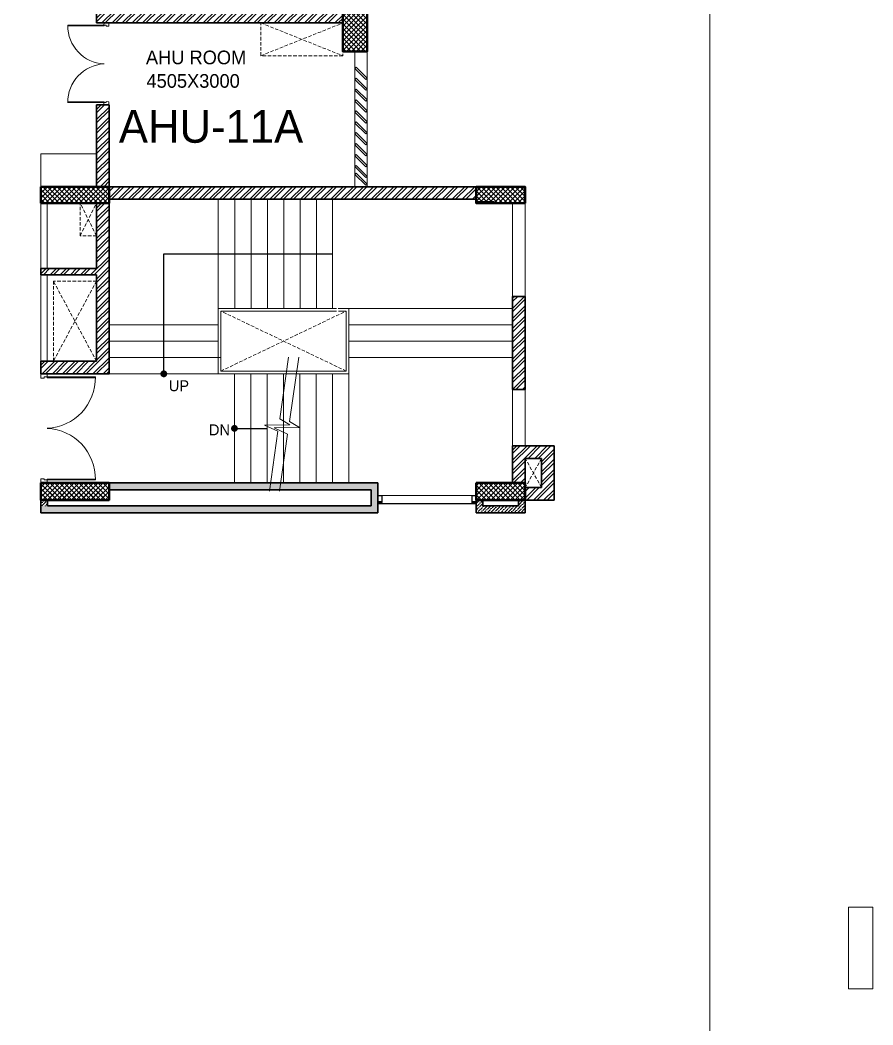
# Model space of a CAD drawing. Header units: millimetres. Extents: x 8275 to 147087, y -297470 to -191881.
# Drawn here: x 130400 to 146037, y -226172 to -207756 of the extents above; entities that cross this region are included whole.
import ezdxf

# ---------------------------------------------------------------- set-up
doc = ezdxf.new("R2010")
doc.units = ezdxf.units.MM
doc.header["$LTSCALE"] = 250
doc.header["$MEASUREMENT"] = 0
doc.linetypes.add('HIDDEN', pattern=[0.375, 0.25, -0.125])
for name, color, linetype, lineweight in [('col', 6, 'Continuous', 40), ('door', 35, 'Continuous', 13), ('ele', 51, 'Continuous', 18), ('furniture', 5, 'Continuous', 15), ('hatch', 9, 'Continuous', 0), ('hidden', 153, 'HIDDEN', 13), ('stairs', 2, 'Continuous', 5), ('text', 7, 'Continuous', 9), ('wall', 1, 'Continuous', 30), ('win', 4, 'Continuous', 20)]:
    doc.layers.add(name, color=color, linetype=linetype, lineweight=lineweight)
doc.layers.add('FUR', color=140, linetype='Continuous')
doc.styles.get("Standard").update_dxf_attribs({"font": 'GOTHIC.TTF', "height": 100})
pattern_1 = [(45, (-2190690.936, -138326.664), (23.20194126, 85.0737846), [109.375, -21.875, 0, -21.875])]
pattern_2 = [(45, (-5321272.86, -138549.74), (-92.807765, 92.807765), []), (45, (-5321210.98, -138549.74), (-92.807765, 92.807765), [])]
pattern_3 = [(45, (-2190690.94, -138326.66), (-92.807765, 92.807765), []), (45, (-2190629.06, -138326.66), (-92.807765, 92.807765), [])]

# ---------------------------------------------------------------- blocks, each defined once
blk = doc.blocks.new('A$C157F7572')
at = {"layer": 'hatch'}
h = blk.add_hatch(dxfattribs=at)
h.set_pattern_fill('ANSI37', color=256, scale=500)
h.paths.add_polyline_path([(-1780, 16811), (-1780, 17561), (-2230, 17561), (-2230, 16811)])
h = blk.add_hatch(dxfattribs=at)
h.set_pattern_fill('ANSI37', color=256, scale=500)
h.paths.add_polyline_path([(-6515, 14331), (-7765, 14331), (-7765, 14031), (-6515, 14031)])
h = blk.add_hatch(dxfattribs=at)
h.set_pattern_fill('ANSI37', color=256, scale=500)
h.paths.add_polyline_path([(1115, 14331), (215, 14331), (215, 14031), (1115, 14031)])
h = blk.add_hatch(dxfattribs=at)
h.set_pattern_fill('ANSI37', color=256, scale=500)
h.paths.add_polyline_path([(-6515, 8901), (-7765, 8901), (-7765, 8601), (-6515, 8601)])
h = blk.add_hatch(dxfattribs=at)
h.set_pattern_fill('ANSI37', color=256, scale=500)
h.paths.add_polyline_path([(-7765, 8901), (-7765, 8586), (-6515, 8586), (-6515, 8901)])
h = blk.add_hatch(dxfattribs=at)
h.set_pattern_fill('ANSI37', color=256, scale=500)
h.paths.add_polyline_path([(1115, 8901), (215, 8901), (215, 8586), (1115, 8586)])
at = {"layer": 'col'}
for p, q in [((-7765, 14031, 13625), (-7765, 14331, 13625)), ((-7765, 14331, 13625), (-6515, 14331, 13625)), ((-6515, 14331, 13625), (-6515, 14031, 13625)), ((-6515, 14031, 13625), (-7765, 14031, 13625))]:
    blk.add_line(p, q, dxfattribs=at)
for points, elevation in [([(-1780, 17561), (-2230, 17561), (-2230, 16811), (-1780, 16811)], 8962), ([(215, 14331), (215, 14031), (1115, 14031), (1115, 14331)], 10367), ([(-7765, 8901), (-6515, 8901), (-6515, 8586), (-7765, 8586)], -28376), ([(-7765, 8901), (-6515, 8901), (-6515, 8586), (-7765, 8586)], -20368), ([(215, 8901), (215, 8586), (1115, 8586), (1115, 8901)], -29559), ([(215, 8901), (215, 8586), (1115, 8586), (1115, 8901)], -20368)]:
    blk.add_lwpolyline(points, close=True, dxfattribs=dict(at, elevation=elevation))
at = {"layer": 'col', "elevation": 2362}
blk.add_lwpolyline([(244, 14045), (544, 14045)], dxfattribs=at)
blk = doc.blocks.new('DRDR')
at = {"lineweight": 18, "ltscale": 0.1}
for p, q in [((4811214, 8332972), (4811219, 8333059)), ((4811214, 8332972), (4811255, 8332969)), ((4811219, 8333059), (4811277, 8333056)), ((4811255, 8332969), (4811221, 8332307)), ((4811268, 8332969), (4811234, 8332306)), ((4811255, 8332969), (4811257, 8333010)), ((4811268, 8332969), (4811255, 8332969)), ((4811257, 8333010), (4811275, 8333009)), ((4811277, 8333056), (4811275, 8333009)), ((4812659, 8332984), (4812656, 8332937)), ((4812674, 8332936), (4812656, 8332937)), ((4812717, 8332981), (4812659, 8332984)), ((4812672, 8332895), (4812674, 8332936)), ((4812712, 8332893), (4812717, 8332981)), ((4812659, 8332896), (4812624, 8332233)), ((4812672, 8332895), (4812637, 8332233)), ((4812672, 8332895), (4812659, 8332896)), ((4812712, 8332893), (4812672, 8332895))]:
    blk.add_line(p, q, dxfattribs=at)
blk.add_ellipse((4811270, 8332997), major_axis=(-685, -126), ratio=0.993607, start_param=1.318294, end_param=2.867114, dxfattribs=at)
at = {"lineweight": 18, "ltscale": 0.1, "extrusion": (0, 0, -1)}
blk.add_ellipse((4812660, 8332925), major_axis=(668, -196), ratio=0.993607, start_param=1.318294, end_param=2.867114, dxfattribs=at)

msp = doc.modelspace()

# ---------------------------------------------------------------- hatches: boundary and pattern name
at = {"layer": 'hatch'}
h = msp.add_hatch(dxfattribs=at)
h.set_pattern_fill('ANSI32', color=256, scale=350, angle=360, style=0)
h.set_pattern_definition(pattern_2)
h.paths.add_polyline_path([(131801, -207579), (136316, -207579), (136316, -207809), (131801, -207809)])
h = msp.add_hatch(dxfattribs=at)
h.set_pattern_fill('ANSI32', color=256, scale=350, angle=360, style=0)
h.set_pattern_definition(pattern_2)
h.paths.add_polyline_path([(131801, -209309), (132031, -209309), (132031, -210809), (131801, -210809)])
h = msp.add_hatch(dxfattribs=at)
h.set_pattern_fill('ANSI32', color=256, scale=350, angle=360, style=0)
h.set_pattern_definition(pattern_2)
h.paths.add_polyline_path([(132031, -210809), (138761, -210809), (138761, -211039), (132031, -211039)])
h = msp.add_hatch(dxfattribs=at)
h.set_pattern_fill('ANSI32', color=256, scale=350, angle=360, style=0)
h.set_pattern_definition(pattern_3)
h.paths.add_polyline_path([(130781, -214239), (130781, -214009), (131801, -214009), (131801, -212424), (130781, -212424), (130781, -212309), (131801, -212309), (131801, -211109), (132031, -211109), (132031, -214239)])
h = msp.add_hatch(dxfattribs=at)
h.set_pattern_fill('ANSI32', color=256, scale=350, angle=360, style=0)
h.set_pattern_definition(pattern_3)
h.paths.add_polyline_path([(139431, -212819), (139661, -212819), (139661, -214529), (139431, -214529)])
h = msp.add_hatch(dxfattribs=at)
h.set_pattern_fill('ANSI32', color=256, scale=350, angle=360, style=0)
h.set_pattern_definition(pattern_3)
h.paths.add_polyline_path([(139661, -216239), (139431, -216239), (139431, -215559), (140191, -215559), (140191, -216554), (139662, -216554), (139661, -216324), (139961, -216324), (139961, -215789), (139661, -215789)])
h = msp.add_hatch(dxfattribs=at)
h.set_pattern_fill('ANSI36', color=256, scale=350, style=0)
h.set_pattern_definition(pattern_1)
h.paths.add_polyline_path([(132031, -216364), (132031, -216239), (136961, -216239), (136961, -216784), (130781, -216784), (130781, -216659), (136836, -216659), (136836, -216364)])
h = msp.add_hatch(dxfattribs=at)
h.set_pattern_fill('ANSI36', color=256, scale=350, style=0)
h.set_pattern_definition(pattern_1)
h.paths.add_polyline_path([(130896, -216554), (130781, -216554), (130781, -216659), (130896, -216659)])
h.paths.add_polyline_path([(130906, -216554), (130896, -216554), (130896, -216659), (130906, -216659)])
h = msp.add_hatch(dxfattribs=at)
h.set_pattern_fill('ANSI36', color=256, scale=350, style=0)
h.set_pattern_definition(pattern_1)
h.paths.add_polyline_path([(139661, -216554), (139536, -216554), (139536, -216659), (138886, -216659), (138886, -216554), (138761, -216554), (138761, -216784), (139661, -216784)])
at = {"layer": 'win'}
h = msp.add_hatch(dxfattribs=at)
h.set_pattern_fill('AR-HBONE', color=256, scale=0.411184, angle=180, style=0)
h.set_pattern_definition([(225, (294718.8702, -163913.209), (-1e-10, -2.326009149), [4.934210527, -1.64473684]), (315, (294717.7072, -163914.372), (-1e-10, -2.326009149), [4.934210527, -1.64473684])])
h.paths.add_polyline_path([(136967, -216596), (136967, -216598), (136972, -216598), (136972, -216596)], flags=16)
h.paths.add_polyline_path([(137031, -216596), (137031, -216598), (137026, -216598), (137026, -216596)], flags=16)
edge = h.paths.add_edge_path()
edge.add_arc((136977, -216610), 0.685, 180, 360, ccw=False)
edge.add_arc((136976, -216610), 0.685, 180, 360, ccw=False)
edge.add_arc((136974, -216610), 0.685, 180, 360, ccw=False)
edge.add_arc((136973, -216610), 0.685, -180, 0, ccw=False)
edge.add_arc((136971, -216610), 0.685, -180, 0, ccw=False)
edge.add_arc((136970, -216610), 0.685, 180, 360, ccw=False)
edge.add_arc((136969, -216610), 0.685, 180, 360, ccw=False)
edge.add_arc((136967, -216610), 0.685, -180, 0, ccw=False)
edge.add_arc((136966, -216610), 0.685, 180, 360, ccw=False)
edge.add_arc((136965, -216610), 0.685, -180, 0, ccw=False)
edge.add_arc((136963, -216610), 0.685, 180, 360, ccw=False)
edge.add_arc((136962, -216610), 0.685, -180, 0, ccw=False)
edge.add_line((136961, -216610), (136961, -216598))
edge.add_line((136961, -216598), (136965, -216598))
edge.add_line((136965, -216598), (136965, -216596))
edge.add_line((136965, -216596), (136963, -216596))
edge.add_line((136963, -216596), (136965, -216592))
edge.add_line((136965, -216592), (136974, -216592))
edge.add_line((136974, -216592), (136976, -216596))
edge.add_line((136976, -216596), (136974, -216596))
edge.add_line((136974, -216596), (136974, -216598))
edge.add_line((136974, -216598), (136978, -216598))
edge.add_line((136978, -216598), (136978, -216610))
edge.add_arc((137021, -216610), 0.685, 180, 360)
edge.add_arc((137022, -216610), 0.685, 180, 360)
edge.add_arc((137023, -216610), 0.685, 180, 360)
edge.add_arc((137025, -216610), 0.685, 180, 360)
edge.add_arc((137026, -216610), 0.685, 180, 360)
edge.add_arc((137028, -216610), 0.685, 180, 360)
edge.add_arc((137029, -216610), 0.685, 180, 360)
edge.add_arc((137030, -216610), 0.685, 180, 360)
edge.add_arc((137032, -216610), 0.685, 180, 360)
edge.add_arc((137033, -216610), 0.685, 180, 360)
edge.add_arc((137034, -216610), 0.685, 180, 360)
edge.add_arc((137036, -216610), 0.685, 180, 360)
edge.add_line((137036, -216610), (137036, -216598))
edge.add_line((137036, -216598), (137033, -216598))
edge.add_line((137033, -216598), (137033, -216596))
edge.add_line((137033, -216596), (137034, -216596))
edge.add_line((137034, -216596), (137033, -216592))
edge.add_line((137033, -216592), (137024, -216592))
edge.add_line((137024, -216592), (137022, -216596))
edge.add_line((137022, -216596), (137024, -216596))
edge.add_line((137024, -216596), (137024, -216598))
edge.add_line((137024, -216598), (137020, -216598))
edge.add_line((137020, -216598), (137020, -216610))
h = msp.add_hatch(dxfattribs=at)
h.set_pattern_fill('AR-HBONE', color=256, scale=0.411184, angle=180, style=0)
h.set_pattern_definition([(225, (296443.4864, -163913.1752), (-1e-10, -2.326009149), [4.934210527, -1.64473684]), (315, (296442.3234, -163914.3382), (-1e-10, -2.326009149), [4.934210527, -1.64473684])])
h.paths.add_polyline_path([(138691, -216596), (138691, -216598), (138697, -216598), (138697, -216596)], flags=16)
h.paths.add_polyline_path([(138756, -216596), (138756, -216598), (138750, -216598), (138750, -216596)], flags=16)
edge = h.paths.add_edge_path()
edge.add_arc((138702, -216610), 0.685, 180, 360, ccw=False)
edge.add_arc((138700, -216610), 0.685, 180, 360, ccw=False)
edge.add_arc((138699, -216610), 0.685, 180, 360, ccw=False)
edge.add_arc((138697, -216610), 0.685, -180, 0, ccw=False)
edge.add_arc((138696, -216610), 0.685, -180, 0, ccw=False)
edge.add_arc((138695, -216610), 0.685, 180, 360, ccw=False)
edge.add_arc((138693, -216610), 0.685, 180, 360, ccw=False)
edge.add_arc((138692, -216610), 0.685, -180, 0, ccw=False)
edge.add_arc((138691, -216610), 0.685, 180, 360, ccw=False)
edge.add_arc((138689, -216610), 0.685, -180, 0, ccw=False)
edge.add_arc((138688, -216610), 0.685, 180, 360, ccw=False)
edge.add_arc((138686, -216610), 0.685, -180, 0, ccw=False)
edge.add_line((138686, -216610), (138686, -216598))
edge.add_line((138686, -216598), (138690, -216598))
edge.add_line((138690, -216598), (138690, -216596))
edge.add_line((138690, -216596), (138688, -216596))
edge.add_line((138688, -216596), (138690, -216592))
edge.add_line((138690, -216592), (138698, -216592))
edge.add_line((138698, -216592), (138700, -216596))
edge.add_line((138700, -216596), (138698, -216596))
edge.add_line((138698, -216596), (138698, -216598))
edge.add_line((138698, -216598), (138702, -216598))
edge.add_line((138702, -216598), (138702, -216610))
edge.add_arc((138745, -216610), 0.685, 180, 360)
edge.add_arc((138747, -216610), 0.685, 180, 360)
edge.add_arc((138748, -216610), 0.685, 180, 360)
edge.add_arc((138749, -216610), 0.685, 180, 360)
edge.add_arc((138751, -216610), 0.685, 180, 360)
edge.add_arc((138752, -216610), 0.685, 180, 360)
edge.add_arc((138754, -216610), 0.685, 180, 360)
edge.add_arc((138755, -216610), 0.685, 180, 360)
edge.add_arc((138756, -216610), 0.685, 180, 360)
edge.add_arc((138758, -216610), 0.685, 180, 360)
edge.add_arc((138759, -216610), 0.685, 180, 360)
edge.add_arc((138760, -216610), 0.685, 180, 360)
edge.add_line((138761, -216610), (138761, -216598))
edge.add_line((138761, -216598), (138757, -216598))
edge.add_line((138757, -216598), (138757, -216596))
edge.add_line((138757, -216596), (138759, -216596))
edge.add_line((138759, -216596), (138757, -216592))
edge.add_line((138757, -216592), (138748, -216592))
edge.add_line((138748, -216592), (138747, -216596))
edge.add_line((138747, -216596), (138748, -216596))
edge.add_line((138748, -216596), (138748, -216598))
edge.add_line((138748, -216598), (138745, -216598))
edge.add_line((138745, -216598), (138745, -216610))

# ---------------------------------------------------------------- linework, layer by layer
at = {"elevation": -27228}
for points in [[(133035, -214208), (133035, -212039), (136131, -212039)], [(134331, -215239), (134931, -215239)]]:
    msp.add_lwpolyline(points, dxfattribs=at)
at = {"layer": 'ele'}
for p, q in [((130781, -210209, -17722), (130781, -210809, -17722)), ((130781, -212309, -27228), (130781, -211109, -27228)), ((130896, -212309, -27228), (130896, -211109, -27228)), ((139431, -212819, -27228), (139431, -211109, -16861)), ((139661, -211109, -21609), (139661, -212819, -27228)), ((130781, -214009, -27228), (130781, -212424, -27228)), ((130896, -214009, -27228), (130896, -212424, -27228)), ((139431, -214529, -27228), (139431, -215559, -18038)), ((139661, -214529, -18038), (139661, -215559, -18038))]:
    msp.add_line(p, q, dxfattribs=at)
at = {"layer": 'ele', "elevation": -57449}
msp.add_lwpolyline([(130781, -210209), (131801, -210209)], dxfattribs=at)
at = {"layer": 'furniture'}
msp.add_lwpolyline([(146037, -225512), (145587, -225512), (145587, -224013), (146037, -224013)], close=True, dxfattribs=at)
at = {"layer": 'hidden'}
for p, q in [((134816, -207809, -27228), (136316, -208409, -27228)), ((134816, -208409, -27228), (136316, -207809, -27228)), ((131501, -211709, -27228), (131801, -211109, -27228)), ((131801, -211709, -27228), (131501, -211109, -27228)), ((131801, -214009, -38494), (131011, -212539, 2394)), ((131801, -212539, 6838), (131011, -214009, -8872)), ((134081, -214189, -27228), (136381, -213089, -27228)), ((136381, -214189, -27228), (134081, -213089, -27228)), ((139961, -216324, -38406), (139661, -215789, -18038)), ((139961, -215789, -18038), (139661, -216324, -38406))]:
    msp.add_line(p, q, dxfattribs=at)
for points, elevation in [([(134816, -207809), (136316, -207809), (136316, -208409), (134816, -208409)], -44611), ([(131501, -211109), (131801, -211109), (131801, -211709), (131501, -211709)], -43241), ([(131011, -214009), (131801, -214009), (131801, -212539), (131011, -212539)], -27228)]:
    msp.add_lwpolyline(points, close=True, dxfattribs=dict(at, elevation=elevation))
at = {"layer": 'stairs'}
for p, q in [((136536, -208329, -27228), (136536, -210809, -27228)), ((136766, -208329, -27228), (136766, -210809, -27228)), ((134031, -213039, -27228), (134031, -211039, -27228)), ((134338, -213039, -27228), (134338, -211039, -27228)), ((134638, -213039, -27228), (134638, -211039, -27228)), ((134938, -213039, -27228), (134938, -211039, -27228)), ((135238, -213039, -27228), (135238, -211039, -27228)), ((135538, -213039, -27228), (135538, -211039, -27228)), ((135838, -213039, -27228), (135838, -211039, -27228)), ((136131, -213039, -27228), (136131, -211039, -27228)), ((134031, -213339, -27228), (132040, -213339, -27228)), ((136431, -213339, -27228), (139431, -213339, -27228)), ((134031, -213639, -27228), (132040, -213639, -27228)), ((136431, -213639, -27228), (139431, -213639, -27228)), ((134031, -213939, -27228), (132040, -213939, -27228)), ((134031, -213939, -27228), (134081, -213939, -27228)), ((136431, -213939, -27228), (139431, -213939, -27228)), ((134031, -214239, -27228), (132031, -214239, -27228)), ((134331, -214239, -27228), (134331, -216239, -27228)), ((134631, -214239, -27228), (134631, -216239, -27228)), ((134931, -214239, -27228), (134931, -216239, -27228)), ((135231, -214239, -27228), (135231, -216239, -27228)), ((135531, -214239, -27228), (135531, -216239, -27228)), ((135831, -214239, -27228), (135831, -216239, -27228)), ((136131, -214239, -27228), (136131, -216239, -27228)), ((136431, -214239, -27228), (136431, -216239, -27228))]:
    msp.add_line(p, q, dxfattribs=at)
at = {"layer": 'stairs', "extrusion": (0.046989, -1.01932e-10, 0.998895)}
msp.add_line((136431, -213039, -27228), (139431, -213039, -27228), dxfattribs=at)
at = {"layer": 'stairs', "elevation": -43241}
for points in [[(136764, -208820), (136740, -208843), (136539, -208642), (136563, -208619)], [(136764, -209020), (136740, -209043), (136539, -208842), (136563, -208819)], [(136764, -209220), (136740, -209243), (136539, -209042), (136563, -209019)], [(136764, -209420), (136740, -209443), (136539, -209242), (136563, -209219)], [(136764, -209620), (136740, -209643), (136539, -209442), (136563, -209419)], [(136764, -209820), (136740, -209843), (136539, -209642), (136563, -209619)], [(136764, -210020), (136740, -210043), (136539, -209842), (136563, -209819)], [(136764, -210220), (136740, -210243), (136539, -210042), (136563, -210019)], [(136764, -210420), (136740, -210443), (136539, -210242), (136563, -210219)], [(136764, -210620), (136740, -210643), (136539, -210442), (136563, -210419)], [(136764, -210760), (136740, -210784), (136539, -210583), (136563, -210559)]]:
    msp.add_lwpolyline(points, close=True, dxfattribs=at)
at = {"layer": 'stairs', "elevation": -27228}
for points in [[(136230, -213039), (136431, -213039), (136431, -214239), (134031, -214239), (134031, -213039), (136204, -213039)], [(136237, -213089), (136381, -213089), (136381, -214189), (134081, -214189), (134081, -213089), (136204, -213089)], [(134971, -216392), (135129, -215292), (134883, -215179), (135344, -215172), (135162, -215064), (135324, -213932)], [(135156, -216392), (135306, -215343), (135061, -215230), (135522, -215223), (135339, -215114), (135509, -213932)]]:
    msp.add_lwpolyline(points, dxfattribs=at)
at = {"layer": 'text', "linetype": 'ByBlock', "ltscale": 100, "elevation": -15927}
msp.add_lwpolyline([(8275, -191881), (143047, -191881), (143047, -227229), (8275, -227229)], close=True, dxfattribs=at)
at = {"layer": 'text', "const_width": 62.6, "elevation": -27228}
for points in [[(133004, -214239, 1), (133067, -214239, 1)], [(134300, -215239, 1), (134362, -215239, 1)]]:
    msp.add_lwpolyline(points, format="xyb", close=True, dxfattribs=at)
at = {"layer": 'text'}
for points in [[(136131, -212039, -27226), (135938, -211881, -27226), (135906, -211938, -27226), (136131, -212039, -27226)], [(136131, -212039, -27226), (135938, -212197, -27226), (135906, -212140, -27226), (136131, -212039, -27226)], [(134931, -215239, -27228), (134738, -215081, -27228), (134706, -215138, -27228), (134931, -215239, -27228)], [(134931, -215239, -27228), (134738, -215397, -27228), (134706, -215340, -27228), (134931, -215239, -27228)]]:
    msp.add_solid(points, dxfattribs=at)
at = {"layer": 'wall'}
for p, q in [((131801, -207579, -27228), (131801, -207809, -27228)), ((131801, -211109, -27228), (131801, -212309, -27228)), ((132031, -211109, -27228), (132031, -214239, -27228)), ((131801, -212309, -27228), (130781, -212309, -27228)), ((130781, -212309, -27228), (130781, -212424, -27228)), ((131801, -212424, -27228), (130781, -212424, -27228)), ((131801, -212424, -27228), (131801, -214009, -27228)), ((139661, -212819, -27228), (139431, -212819, -27228)), ((139431, -214529, -27228), (139661, -214529, -18038)), ((139431, -216239, -18038), (139431, -215559, -18038)), ((139431, -215559, -18038), (140191, -215559, -18038)), ((140191, -215559, -9279), (140191, -216554, -47164)), ((139661, -215789, -18038), (139961, -215789, -18038)), ((139661, -216239, -56787), (139661, -215789, -18038)), ((139961, -215789, -18038), (139961, -216324, -38406)), ((136836, -216364, -27228), (136836, -216659, -27228)), ((136961, -216239, -27228), (136961, -216784, -27228)), ((139961, -216324, -38406), (139661, -216324, -47596)), ((130781, -216554, -27228), (130781, -216784, -27228)), ((130906, -216659, -27228), (130906, -216554, -47596)), ((138761, -216554, -56787), (138761, -216784, -27228)), ((138886, -216554, -56787), (138886, -216659, -43285)), ((139536, -216554, -47596), (139536, -216659, -38293)), ((139661, -216554, -47596), (139661, -216784, -27228)), ((140191, -216554, -31360), (139661, -216554, -47596)), ((138886, -216659, -27228), (139536, -216659, -27228)), ((138761, -216784, -27228), (139661, -216784, -27228))]:
    msp.add_line(p, q, dxfattribs=at)
at = {"layer": 'wall', "extrusion": (0.046989, -1.58447e-06, 0.998895)}
for p, q in [((131801, -207809, -27228), (136316, -207809, -27228)), ((131801, -209309, -27228), (131801, -210809, -27228)), ((131801, -209309, -27228), (132031, -209309, -27228)), ((132031, -209309, -27228), (132031, -210809, -27228))]:
    msp.add_line(p, q, dxfattribs=at)
at = {"layer": 'wall', "extrusion": (0.046989, -1.01932e-10, 0.998895)}
for p, q in [((138761, -210809, -27228), (132031, -210809, -27228)), ((132031, -211039, -27228), (138761, -211039, -27228)), ((139431, -214529, -27228), (139431, -212819, -27228)), ((139661, -212819, -27228), (139661, -214529, -27228)), ((130781, -214009, -27228), (130781, -214239, -27228)), ((131801, -214009, -27228), (130781, -214009, -27228)), ((132031, -214239, -27228), (130781, -214239, -27228)), ((136961, -216239, -27228), (132031, -216239, -27228)), ((136836, -216364, -27228), (132031, -216364, -27228)), ((136836, -216659, -27228), (130906, -216659, -27228)), ((136961, -216784, -27228), (130781, -216784, -27228))]:
    msp.add_line(p, q, dxfattribs=at)
at = {"layer": 'win'}
for p, q in [((138761, -216469, -37317), (136961, -216469, -37317)), ((138686, -216469, -37317), (137037, -216469, -37317)), ((136961, -216613, -37317), (138761, -216613, -37317)), ((138761, -216614, -37317), (136961, -216614, -37317)), ((138761, -216615, -37317), (136961, -216615, -37317)), ((138761, -216616, -37317), (136961, -216616, -37317)), ((138761, -216617, -37317), (136961, -216617, -37317)), ((138761, -216618, -37317), (136961, -216618, -37317)), ((138761, -216619, -37317), (136961, -216619, -37317)), ((136988, -216611, -37317), (136989, -216612, -37317)), ((136989, -216618, -37317), (136988, -216619, -37317)), ((136989, -216612, -37317), (136989, -216618, -37317)), ((137010, -216611, -37317), (137008, -216612, -37317)), ((137008, -216612, -37317), (137008, -216618, -37317)), ((137008, -216618, -37317), (137010, -216619, -37317)), ((138712, -216611, -37317), (138714, -216612, -37317)), ((138714, -216618, -37317), (138712, -216619, -37317)), ((138714, -216612, -37317), (138714, -216618, -37317)), ((138734, -216611, -37317), (138733, -216612, -37317)), ((138733, -216612, -37317), (138733, -216618, -37317)), ((138733, -216618, -37317), (138734, -216619, -37317))]:
    msp.add_line(p, q, dxfattribs=at)
for points, elevation in [([(137002, -216607), (137002, -216608), (137002, -216608), (137002, -216611), (137002, -216611), (137002, -216612), (137002, -216615), (137002, -216615, 0.960671), (137006, -216615), (137006, -216603, 0.198912), (137005, -216601), (137002, -216597, -0.198912), (137001, -216596), (137001, -216580), (137031, -216580, -0.414214), (137034, -216582), (137034, -216586, -0.414214), (137031, -216589), (137023, -216589, 0.414214), (137020, -216591), (137020, -216598), (137024, -216598), (137024, -216596), (137022, -216596), (137022, -216592), (137034, -216592), (137034, -216596), (137033, -216596), (137033, -216598), (137037, -216598), (137037, -216469), (136961, -216469), (136961, -216598), (136965, -216598), (136965, -216596), (136963, -216596), (136963, -216592), (136976, -216592), (136976, -216596), (136974, -216596), (136974, -216598), (136978, -216598), (136978, -216591, 0.414214), (136975, -216589), (136966, -216589, -0.414214), (136964, -216586), (136964, -216582, -0.414214), (136966, -216580), (136997, -216580), (136997, -216596, -0.198912), (136996, -216597), (136993, -216601, 0.198912), (136992, -216603), (136992, -216615, 0.960671), (136996, -216615), (136996, -216615), (136996, -216612), (136996, -216611), (136996, -216611), (136996, -216608), (136996, -216608), (136996, -216607), (136996, -216604), (136996, -216604), (136999, -216601), (137002, -216604), (137002, -216604)], -47705), ([(138726, -216607), (138727, -216608), (138726, -216608), (138726, -216611), (138727, -216611), (138726, -216612), (138726, -216615), (138727, -216615, 0.960671), (138730, -216615), (138730, -216603, 0.198912), (138730, -216601), (138726, -216597, -0.198912), (138726, -216596), (138726, -216580), (138756, -216580, -0.414214), (138758, -216582), (138758, -216586, -0.414214), (138756, -216589), (138747, -216589, 0.414214), (138745, -216591), (138745, -216598), (138749, -216598), (138749, -216596), (138747, -216596), (138747, -216592), (138759, -216592), (138759, -216596), (138757, -216596), (138757, -216598), (138761, -216598), (138761, -216469), (138686, -216469), (138686, -216598), (138690, -216598), (138690, -216596), (138688, -216596), (138688, -216592), (138700, -216592), (138700, -216596), (138698, -216596), (138698, -216598), (138702, -216598), (138702, -216591, 0.414214), (138700, -216589), (138691, -216589, -0.414214), (138689, -216586), (138689, -216582, -0.414214), (138691, -216580), (138721, -216580), (138721, -216596, -0.198912), (138721, -216597), (138717, -216601, 0.198912), (138717, -216603), (138717, -216615, 0.960671), (138720, -216615), (138721, -216615), (138721, -216612), (138720, -216611), (138721, -216611), (138721, -216608), (138720, -216608), (138721, -216607), (138721, -216604), (138720, -216604), (138723, -216600), (138727, -216604), (138726, -216604)], -50963)]:
    msp.add_lwpolyline(points, format="xyb", close=True, dxfattribs=dict(at, elevation=elevation))
for points, elevation in [([(136964, -216475), (136964, -216577), (137034, -216577), (137034, -216475)], -47705), ([(138689, -216475), (138689, -216577), (138758, -216577), (138758, -216475)], -50963), ([(136967, -216596), (136967, -216598), (136972, -216598), (136972, -216596)], -47705), ([(137031, -216596), (137031, -216598), (137026, -216598), (137026, -216596)], -47705), ([(138691, -216596), (138691, -216598), (138697, -216598), (138697, -216596)], -50963), ([(138756, -216596), (138756, -216598), (138750, -216598), (138750, -216596)], -50963)]:
    msp.add_lwpolyline(points, close=True, dxfattribs=dict(at, elevation=elevation))
at = {"layer": 'win', "elevation": -50963}
for points in [[(136978, -216610, -1), (136976, -216610, -1), (136975, -216610, -1), (136974, -216610, -1), (136972, -216610, -1), (136971, -216610, -1), (136969, -216610, -1), (136968, -216610, -1), (136967, -216610, -1), (136965, -216610, -1), (136964, -216610, -1), (136963, -216610, -1), (136961, -216610), (136961, -216598), (136965, -216598), (136965, -216596), (136963, -216596), (136965, -216592), (136974, -216592), (136976, -216596), (136974, -216596), (136974, -216598), (136978, -216598), (136978, -216610)], [(137020, -216610, 1), (137021, -216610, 1), (137023, -216610, 1), (137024, -216610, 1), (137026, -216610, 1), (137027, -216610, 1), (137028, -216610, 1), (137030, -216610, 1), (137031, -216610, 1), (137032, -216610, 1), (137034, -216610, 1), (137035, -216610, 1), (137036, -216610), (137036, -216598), (137033, -216598), (137033, -216596), (137034, -216596), (137033, -216592), (137024, -216592), (137022, -216596), (137024, -216596), (137024, -216598), (137020, -216598), (137020, -216610)], [(138702, -216610, -1), (138701, -216610, -1), (138700, -216610, -1), (138698, -216610, -1), (138697, -216610, -1), (138695, -216610, -1), (138694, -216610, -1), (138693, -216610, -1), (138691, -216610, -1), (138690, -216610, -1), (138689, -216610, -1), (138687, -216610, -1), (138686, -216610), (138686, -216598), (138690, -216598), (138690, -216596), (138688, -216596), (138690, -216592), (138698, -216592), (138700, -216596), (138698, -216596), (138698, -216598), (138702, -216598), (138702, -216610)], [(138745, -216610, 1), (138746, -216610, 1), (138747, -216610, 1), (138749, -216610, 1), (138750, -216610, 1), (138751, -216610, 1), (138753, -216610, 1), (138754, -216610, 1), (138756, -216610, 1), (138757, -216610, 1), (138758, -216610, 1), (138760, -216610, 1), (138761, -216610), (138761, -216598), (138757, -216598), (138757, -216596), (138759, -216596), (138757, -216592), (138748, -216592), (138747, -216596), (138748, -216596), (138748, -216598), (138745, -216598), (138745, -216610)]]:
    msp.add_lwpolyline(points, format="xyb", dxfattribs=at)
at = {"layer": 'win'}
for centre, radius, start, end in [((136999, -216674, -50963), 56, 78.7142, 101.2858), ((136992, -216639, -50963), 23.7, 90.5827, 97.2319), ((136993, -216635, -50963), 18.7, 91.462, 100.7613), ((136996, -216655, -50963), 38.2, 94.8062, 99.8319), ((136992, -216627, -50963), 11.8, 89.2696, 102.9213), ((136999, -216678, -50963), 61, 80.9489, 99.0511), ((136999, -216677, -50963), 59.5, 80.3724, 99.6276), ((136999, -216871, -50963), 255, 89.1895, 90.8105), ((136999, -216695, -50963), 79.4, 87.5658, 92.4342), ((136999, -216649, -50963), 34.1, 85.3872, 94.6128), ((136999, -216677, -50963), 62, 87.0118, 92.9882), ((137003, -216644, -50963), 27.3, 79.0292, 86.0298), ((137005, -216638, -50963), 21.7, 79.6267, 87.558), ((137005, -216631, -50963), 15.6, 77.8628, 87.9964), ((137006, -216625, -50963), 9.46, 74.1249, 91.2788), ((138723, -216674, -50963), 56, 78.7142, 101.2858), ((138723, -216677, -50963), 59.5, 80.3724, 99.6276), ((138717, -216639, -50963), 23.7, 90.5827, 97.2319), ((138720, -216654, -50963), 38.2, 94.8062, 99.8319), ((138717, -216635, -50963), 18.7, 91.462, 100.7613), ((138717, -216627, -50963), 11.8, 89.2696, 102.9213), ((138723, -216678, -50963), 61, 80.9489, 99.0511), ((138723, -216677, -50963), 62, 87.0118, 92.9882), ((138723, -216695, -50963), 79.4, 87.5658, 92.4342), ((138723, -216871, -50963), 255, 89.1895, 90.8105), ((138723, -216649, -50963), 34.1, 85.3872, 94.6128), ((138730, -216631, -50963), 15.6, 77.8628, 87.9964), ((138730, -216625, -50963), 9.46, 74.1249, 91.2788), ((138728, -216644, -50963), 27.3, 79.0292, 86.0298), ((138729, -216638, -50963), 21.7, 79.6267, 87.558)]:
    msp.add_arc(centre, radius, start, end, dxfattribs=at)

# ---------------------------------------------------------------- block references
at = {"layer": 'door', "extrusion": (-0.000724023, 1.94694e-05, -1), "xscale": -1, "zscale": -1, "rotation": 87.01175723027161}
msp.add_blockref('DRDR', (8440484, 4162456, 43141), dxfattribs=at)
at = {"layer": 'door', "extrusion": (0.000724023, -0.000778881, -0.999999), "xscale": -1.33333333332106, "yscale": 1.33333333332106, "zscale": -1.33333333332106, "rotation": 267.0097935492293}
msp.add_blockref('DRDR', (-11561002, -6042831, 47974), dxfattribs=at)
at = {"layer": 'text'}
msp.add_blockref('A$C157F7572', (138546, -225140, -27228), dxfattribs=at)

# ---------------------------------------------------------------- texts
at = {"layer": 'FUR', "insert": (114292, -210005, -19882), "char_height": 598.5, "width": 39346.25, "attachment_point": 7, "rotation": 359.9787}
msp.add_mtext('\\pi17919;AHU-11A', dxfattribs=at)
at = {"layer": 'text'}
for s, height, rotation, p in [('AHU ROOM', 250, 360, (132708, -208565, -43241)), ('4505X3000', 250, 360, (132718, -208996, -43241)), ('UP ', 200, 0, (133127, -214558, -27228)), ('DN', 200, 0, (133863, -215366, -27228))]:
    msp.add_text(s, height=height, rotation=rotation, dxfattribs=at).set_placement(p)

doc.saveas('drawing.dxf')
